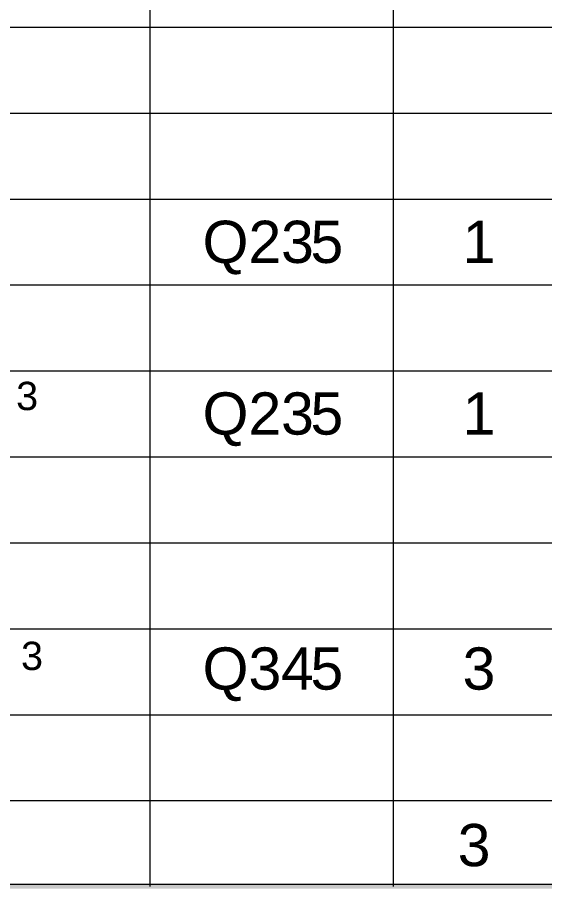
# Model space of a CAD drawing. Header units: millimetres. Extents: x 0 to 383, y 25 to 284.
# Drawn here: x 118.1 to 156, y 25.1 to 87.8 of the extents above; entities that cross this region are included whole.
import ezdxf

# ---------------------------------------------------------------- set-up
doc = ezdxf.new("R2010")
doc.units = ezdxf.units.MM

msp = doc.modelspace()

# ---------------------------------------------------------------- hatches: boundary and pattern name
h = msp.add_hatch(color=0)
h.dxf.hatch_style = 2
h.paths.add_polyline_path([(127.610306, 25.237281), (127.652639, 25.237281), (127.652639, 235.288226), (127.610306, 235.288226)])
h = msp.add_hatch(color=0)
h.dxf.hatch_style = 2
h.paths.add_polyline_path([(145.093972, 25.237281), (145.136306, 25.237281), (145.136306, 235.288226), (145.093972, 235.288226)])
h = msp.add_hatch(color=0)
h.dxf.hatch_style = 2
h.paths.add_polyline_path([(0.338667, 87.051003), (382.982611, 87.051003), (382.982611, 87.093337), (0.338667, 87.093337)])
h = msp.add_hatch(color=0)
h.dxf.hatch_style = 2
h.paths.add_polyline_path([(0.338667, 80.870337), (382.982611, 80.870337), (382.982611, 80.91267), (0.338667, 80.91267)])
h = msp.add_hatch(color=0)
h.dxf.hatch_style = 2
h.paths.add_polyline_path([(0.338667, 74.68967), (382.982611, 74.68967), (382.982611, 74.732003), (0.338667, 74.732003)])
h = msp.add_hatch(color=0)
h.dxf.hatch_style = 2
h.paths.add_polyline_path([(0.338667, 68.509003), (382.982611, 68.509003), (382.982611, 68.551337), (0.338667, 68.551337)])
h = msp.add_hatch(color=0)
h.dxf.hatch_style = 2
h.paths.add_polyline_path([(0.338667, 62.328337), (382.982611, 62.328337), (382.982611, 62.37067), (0.338667, 62.37067)])
h = msp.add_hatch(color=0)
h.dxf.hatch_style = 2
h.paths.add_polyline_path([(0.338667, 56.14767), (382.982611, 56.14767), (382.982611, 56.190003), (0.338667, 56.190003)])
h = msp.add_hatch(color=0)
h.dxf.hatch_style = 2
h.paths.add_polyline_path([(0.338667, 49.959948), (382.982611, 49.959948), (382.982611, 50.002281), (0.338667, 50.002281)])
h = msp.add_hatch(color=0)
h.dxf.hatch_style = 2
h.paths.add_polyline_path([(0.338667, 43.779281), (382.982611, 43.779281), (382.982611, 43.821615), (0.338667, 43.821615)])
h = msp.add_hatch(color=0)
h.dxf.hatch_style = 2
h.paths.add_polyline_path([(0.338667, 37.598615), (343.824278, 37.598615), (343.824278, 37.640948), (0.338667, 37.640948)])
h = msp.add_hatch(color=0)
h.dxf.hatch_style = 2
h.paths.add_polyline_path([(0.338667, 31.417948), (382.982611, 31.417948), (382.982611, 31.460281), (0.338667, 31.460281)])
h = msp.add_hatch(color=0)
h.dxf.hatch_style = 2
h.paths.add_polyline_path([(0, 25.110281), (383.109611, 25.110281), (383.109611, 25.448934), (0, 25.448934)])

# ---------------------------------------------------------------- linework, layer by layer
at = {"color": 0, "lineweight": 0}
for points in [[(127.631472, 235.267059), (127.631472, 25.258448)], [(145.115139, 235.267059), (145.115139, 25.258448)], [(0.359833, 87.07217), (382.961444, 87.07217)], [(0.359833, 80.891503), (382.961444, 80.891503)], [(0.359833, 74.710837), (382.961444, 74.710837)], [(0.359833, 68.53017), (382.961444, 68.53017)], [(0.359833, 62.349503), (382.961444, 62.349503)], [(0.359833, 56.168837), (382.961444, 56.168837)], [(0.359833, 49.981115), (382.961444, 49.981115)], [(0.359833, 43.800448), (382.961444, 43.800448)], [(0.359833, 37.619781), (343.803111, 37.619781)], [(0.359833, 31.439115), (382.961444, 31.439115)], [(0.021167, 25.427781), (383.088444, 25.427781)]]:
    msp.add_lwpolyline(points, dxfattribs=at)

# ---------------------------------------------------------------- texts
at = {"color": 0, "attachment_point": 1}
for s, insert, char_height in [('{\\fArial|b0|i0|c0;Q2}', (131.416778, 73.150148), 3.039533), ('{\\fArial|b0|i0|c0;3}', (137.061222, 73.150148), 3.039533), ('{\\fArial|b0|i0|c0;5}', (139.177889, 73.150148), 3.039533), ('{\\fArial|b0|i0|c0;1}', (150.114, 73.150148), 3.039533), ('{\\fArial|b0|i0|c0;3}', (118.011222, 61.563769), 2.036488), ('{\\fArial|b0|i0|c0;Q2}', (131.416778, 60.802926), 3.039533), ('{\\fArial|b0|i0|c0;3}', (137.061222, 60.802926), 3.039533), ('{\\fArial|b0|i0|c0;5}', (139.177889, 60.802926), 3.039533), ('{\\fArial|b0|i0|c0;1}', (150.114, 60.802926), 3.039533), ('{\\fArial|b0|i0|c0;3}', (118.364, 42.866547), 2.036488), ('{\\fArial|b0|i0|c0;Q3}', (131.416778, 42.458481), 3.039533), ('{\\fArial|b0|i0|c0;4}', (137.061222, 42.458481), 3.039533), ('{\\fArial|b0|i0|c0;5}', (139.177889, 42.458481), 3.039533), ('{\\fArial|b0|i0|c0;3}', (150.114, 42.458481), 3.039533), ('{\\fArial|b0|i0|c0;3}', (149.761222, 29.758481), 3.039533)]:
    msp.add_mtext(s, dxfattribs=dict(at, insert=insert, char_height=char_height))

doc.saveas('drawing.dxf')
